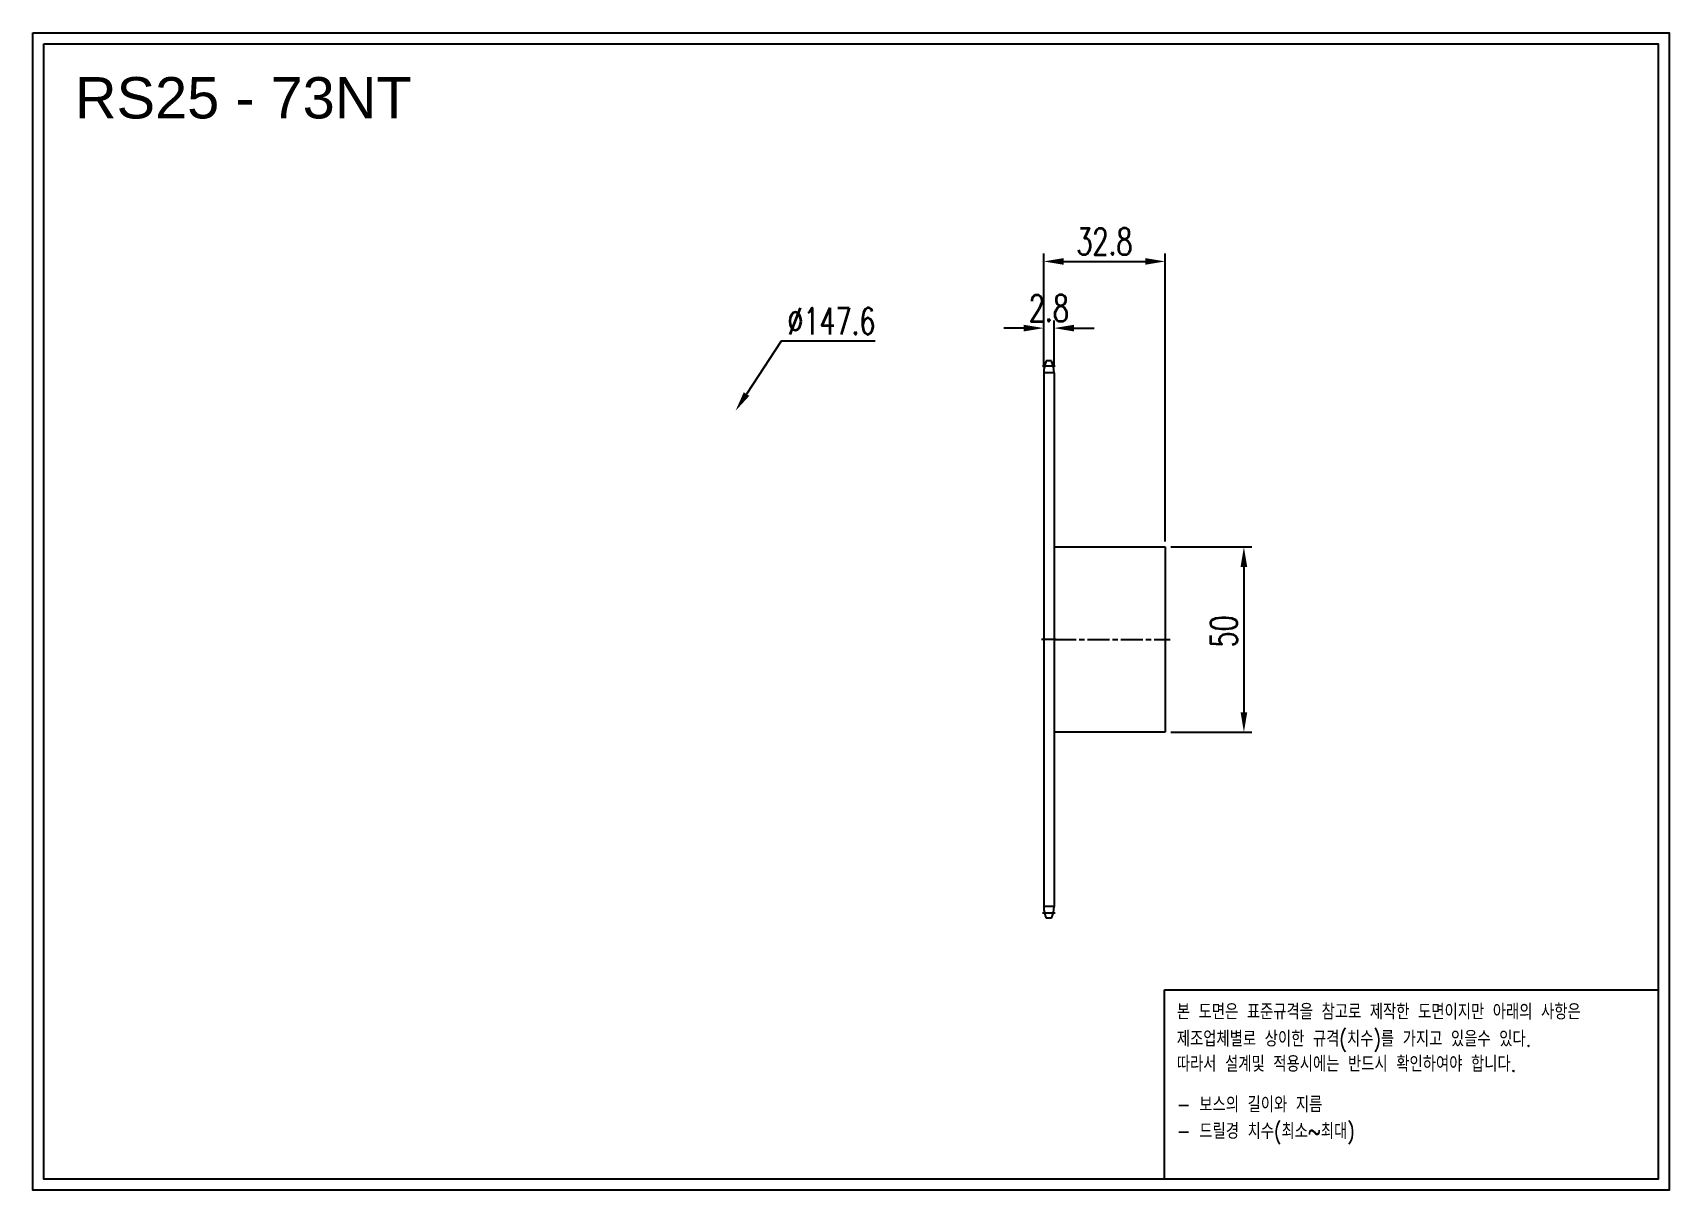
# Model space of a CAD drawing. Header units: millimetres. Extents: x -66643 to -66201, y 2828 to 3140.
import ezdxf

# ---------------------------------------------------------------- set-up
doc = ezdxf.new("R2010")
doc.units = ezdxf.units.MM
for name, pattern in [('AM_ISO02W050', [7.5, 6, -1.5]), ('AM_ISO02W050x2', [3.75, 3, -0.75]), ('AM_ISO08W050', [18, 12, -1.5, 3, -1.5]), ('AM_ISO08W050x2', [9, 6, -0.75, 1.5, -0.75])]:
    doc.linetypes.add(name, pattern=pattern)
for name, color, linetype, lineweight in [('AM_3N', 6, 'AM_ISO02W050', 25), ('AM_7', 4, 'AM_ISO08W050', 25), ('AM_7N', 4, 'AM_ISO08W050', 25)]:
    doc.layers.add(name, color=color, linetype=linetype, lineweight=lineweight)
doc.layers.add('S-DIM', color=7, linetype='Continuous')
doc.styles.add('HAN', font='ROMANS.shx', dxfattribs={"width": 0.7, "bigfont": 'whgtxt.shx'})
doc.styles.add('HSG', font='SIMPLEX.shx', dxfattribs={"width": 0.7, "bigfont": 'HSG.shx'})
doc.styles.get("Standard").update_dxf_attribs({"font": 'arial.ttf'})
doc.dimstyles.new('APP16', dxfattribs={"dimscale": 3, "dimtxt": 2.4, "dimasz": 1.8, "dimexe": 0.7, "dimexo": 0.5, "dimgap": 0.6, "dimtad": 1, "dimtoh": 1, "dimdec": 1, "dimrnd": 0.01, "dimzin": 9, "dimdsep": 46, "dimtxsty": 'HSG', "dimcen": 0, "dimclrd": 1, "dimclre": 1, "dimclrt": 256, "dimazin": 2, "dimtp": 1, "dimtm": 1, "dimtfac": 0.5, "dimtdec": 1, "dimtofl": 0, "dimtmove": 0, "dimatfit": 3, "dimfxl": 0, "dimtvp": 1, "dimtolj": 2, "dimlwd": -1, "dimlwe": -1, "dimarcsym": 0})

# ---------------------------------------------------------------- blocks, each defined once
blk = doc.blocks.new('*D2')
at = {"layer": 'Defpoints', "color": 0, "transparency": 16777216}
for p in [(-66336.89, 3001.73), (-66336.89, 2951.73), (-66315.64, 2951.73)]:
    blk.add_point(p, dxfattribs=at)
at = {"layer": 'S-DIM', "color": 1, "transparency": 16777216}
for p, q in [((-66335.39, 3001.73), (-66313.54, 3001.73)), ((-66315.64, 2996.33), (-66315.64, 2957.13)), ((-66335.39, 2951.73), (-66313.54, 2951.73))]:
    blk.add_line(p, q, dxfattribs=at)
for points in [[(-66316.54, 2996.33), (-66314.74, 2996.33), (-66315.64, 3001.73)], [(-66316.54, 2957.13), (-66314.74, 2957.13), (-66315.64, 2951.73)]]:
    blk.add_solid(points, dxfattribs=at)
at = {"layer": 'S-DIM', "transparency": 16777216, "insert": (-66321.04, 2978.94), "char_height": 7.2, "attachment_point": 5, "rotation": 90, "style": 'HSG'}
blk.add_mtext('\\A2;50', dxfattribs=at)
blk = doc.blocks.new('fuyjgdhj')
for p, q in [((-66198.52, 424.71), (-66168.52, 424.71)), ((-66168.52, 424.71), (-66168.52, 374.71)), ((-66168.52, 374.71), (-66198.52, 374.71))]:
    blk.add_line(p, q)
at = {"layer": 'AM_7N', "linetype": 'AM_ISO08W050x2'}
blk.add_line((-66198.52, 399.71), (-66167.17, 399.71), dxfattribs=at)
blk = doc.blocks.new('*D3')
at = {"layer": 'Defpoints', "color": 0, "transparency": 16777216}
for p in [(-66452.88, 3038.46), (-66533.76, 2915)]:
    blk.add_point(p, dxfattribs=at)
at = {"layer": 'S-DIM', "color": 1, "transparency": 16777216}
for p, q in [((-66440.55, 3057.27), (-66449.92, 3042.98)), ((-66415.23, 3057.27), (-66440.55, 3057.27))]:
    blk.add_line(p, q, dxfattribs=at)
blk.add_solid([(-66450.67, 3043.47), (-66449.17, 3042.49), (-66452.88, 3038.46)], dxfattribs=at)
at = {"layer": 'S-DIM', "transparency": 16777216, "insert": (-66426.99, 3062.67), "char_height": 7.2, "attachment_point": 5, "style": 'HSG'}
blk.add_mtext('\\A2;∅147.6', dxfattribs=at)
blk = doc.blocks.new('*D4')
at = {"layer": 'Defpoints', "color": 0, "transparency": 16777216}
for p in [(-66366.89, 3060.78), (-66369.69, 3048.73), (-66366.89, 3048.73)]:
    blk.add_point(p, dxfattribs=at)
at = {"layer": 'S-DIM', "color": 1, "transparency": 16777216}
for p, q in [((-66369.69, 3050.23), (-66369.69, 3062.88)), ((-66366.89, 3050.23), (-66366.89, 3062.88)), ((-66375.09, 3060.78), (-66380.49, 3060.78)), ((-66361.49, 3060.78), (-66356.09, 3060.78))]:
    blk.add_line(p, q, dxfattribs=at)
for points in [[(-66375.09, 3061.68), (-66375.09, 3059.88), (-66369.69, 3060.78)], [(-66361.49, 3061.68), (-66361.49, 3059.88), (-66366.89, 3060.78)]]:
    blk.add_solid(points, dxfattribs=at)
at = {"layer": 'S-DIM', "transparency": 16777216, "insert": (-66368.29, 3066.18), "char_height": 7.2, "attachment_point": 5, "style": 'HSG'}
blk.add_mtext('\\A2;2.8', dxfattribs=at)
blk = doc.blocks.new('*D5')
at = {"layer": 'Defpoints', "color": 0, "transparency": 16777216}
for p in [(-66336.89, 3078.78), (-66369.69, 3048.73), (-66336.89, 3001.73)]:
    blk.add_point(p, dxfattribs=at)
at = {"layer": 'S-DIM', "color": 1, "transparency": 16777216}
for p, q in [((-66369.69, 3050.23), (-66369.69, 3080.88)), ((-66336.89, 3003.23), (-66336.89, 3080.88)), ((-66364.29, 3078.78), (-66342.29, 3078.78))]:
    blk.add_line(p, q, dxfattribs=at)
for points in [[(-66364.29, 3079.68), (-66364.29, 3077.88), (-66369.69, 3078.78)], [(-66342.29, 3079.68), (-66342.29, 3077.88), (-66336.89, 3078.78)]]:
    blk.add_solid(points, dxfattribs=at)
at = {"layer": 'S-DIM', "transparency": 16777216, "insert": (-66353.29, 3084.18), "char_height": 7.2, "attachment_point": 5, "style": 'HSG'}
blk.add_mtext('\\A2;32.8', dxfattribs=at)
blk = doc.blocks.new('notice1')
at = {"color": 4}
blk.add_lwpolyline([(-22142.12, 1735.9), (-22053.8, 1735.9), (-22053.8, 1702.07), (-22142.12, 1702.07)], close=True, dxfattribs=at)
at = {"color": 4, "style": 'HAN', "width": 0.8}
for s, p in [('본 도면은 표준규격을 참고로 제작한 도면이지만 아래의 사항은', (-22139.9, 1730.62)), ('제조업체별로 상이한 규격(치수)를 가지고 있을수 있다.', (-22139.9, 1725.78)), ('따라서 설계및 적용시에는 반드시 확인하여야 합니다.', (-22139.9, 1721.28)), ('- 보스의 길이와 지름', (-22139.9, 1714.03)), ('- 드릴경 치수(최소~최대)', (-22139.9, 1709.27))]:
    blk.add_text(s, height=2.7949, dxfattribs=at).set_placement(p)

msp = doc.modelspace()

# ---------------------------------------------------------------- linework, layer by layer
for p, q in [((-66369.69, 3048.73), (-66369.69, 2904.73)), ((-66367.6, 3051.93), (-66368.99, 3051.93)), ((-66366.89, 3048.73), (-66366.89, 2904.73)), ((-66367.6, 2901.53), (-66368.99, 2901.53))]:
    msp.add_line(p, q)
for points in [[(-66642.62, 3140.5), (-66200.8, 3140.5), (-66200.8, 2828.1), (-66642.62, 2828.1)], [(-66639.64, 3137.52), (-66203.78, 3137.52), (-66203.78, 2831.08), (-66639.64, 2831.08)]]:
    msp.add_lwpolyline(points, close=True)
for centre, start, end in [((-66362.09, 3048.73), 155.0989, 180), ((-66374.49, 3048.73), 0, 24.9011), ((-66362.09, 2904.73), 180, 204.9011), ((-66374.49, 2904.73), 335.0989, 0)]:
    msp.add_arc(centre, 7.6, start, end)
at = {"layer": 'AM_3N', "linetype": 'AM_ISO02W050x2'}
for p, q in [((-66366.89, 3048.73), (-66369.69, 3048.73)), ((-66366.89, 2904.73), (-66369.69, 2904.73))]:
    msp.add_line(p, q, dxfattribs=at)
at = {"layer": 'AM_7', "linetype": 'AM_ISO08W050x2'}
for p, q in [((-66366.62, 3050.53), (-66370, 3050.53)), ((-66366.31, 2976.73), (-66370.28, 2976.73)), ((-66366.31, 2976.73), (-66370.28, 2976.73)), ((-66366.62, 2902.93), (-66370, 2902.93))]:
    msp.add_line(p, q, dxfattribs=at)

# ---------------------------------------------------------------- block references
msp.add_blockref('fuyjgdhj', (-168.37, 2577.02))
at = {"xscale": 1.5095808, "yscale": 1.5095808, "zscale": 1.5095808}
msp.add_blockref('notice1', (-32911.79, 261.67), dxfattribs=at)

# ---------------------------------------------------------------- texts
msp.add_text('RS25 - 73NT', height=11.157).set_placement((-66631.24, 3117.37))

# ---------------------------------------------------------------- dimensions: what is measured, and where the dimension line sits
at = {"layer": 'S-DIM'}
dim = msp.add_linear_dim(base=(-66336.89, 3078.78), p1=(-66369.69, 3048.73), p2=(-66336.89, 3001.73), dimstyle='APP16', dxfattribs=at)
dim.commit()
dim.dimension.update_dxf_attribs({"geometry": '*D5', "text_midpoint": (-66353.29, 3084.18)})
dim = msp.add_linear_dim(base=(-66366.89, 3060.78), p1=(-66369.69, 3048.73), p2=(-66366.89, 3048.73), dimstyle='APP16', dxfattribs=at)
dim.commit()
dim.dimension.update_dxf_attribs({"geometry": '*D4', "text_midpoint": (-66368.29, 3060.78), "dimtype": 128})
dim = msp.add_diameter_dim_2p(p1=(-66533.76, 2915), p2=(-66452.88, 3038.46), dimstyle='APP16', dxfattribs=at)
dim.commit()
dim.dimension.update_dxf_attribs({"geometry": '*D3', "text_midpoint": (-66426.99, 3057.27), "dimtype": 131})
dim = msp.add_linear_dim(base=(-66315.64, 2951.73), p1=(-66336.89, 3001.73), p2=(-66336.89, 2951.73), angle=90, dimstyle='APP16', dxfattribs=at)
dim.commit()
dim.dimension.update_dxf_attribs({"geometry": '*D2', "text_midpoint": (-66315.64, 2978.94), "dimtype": 128})

doc.saveas('drawing.dxf')
